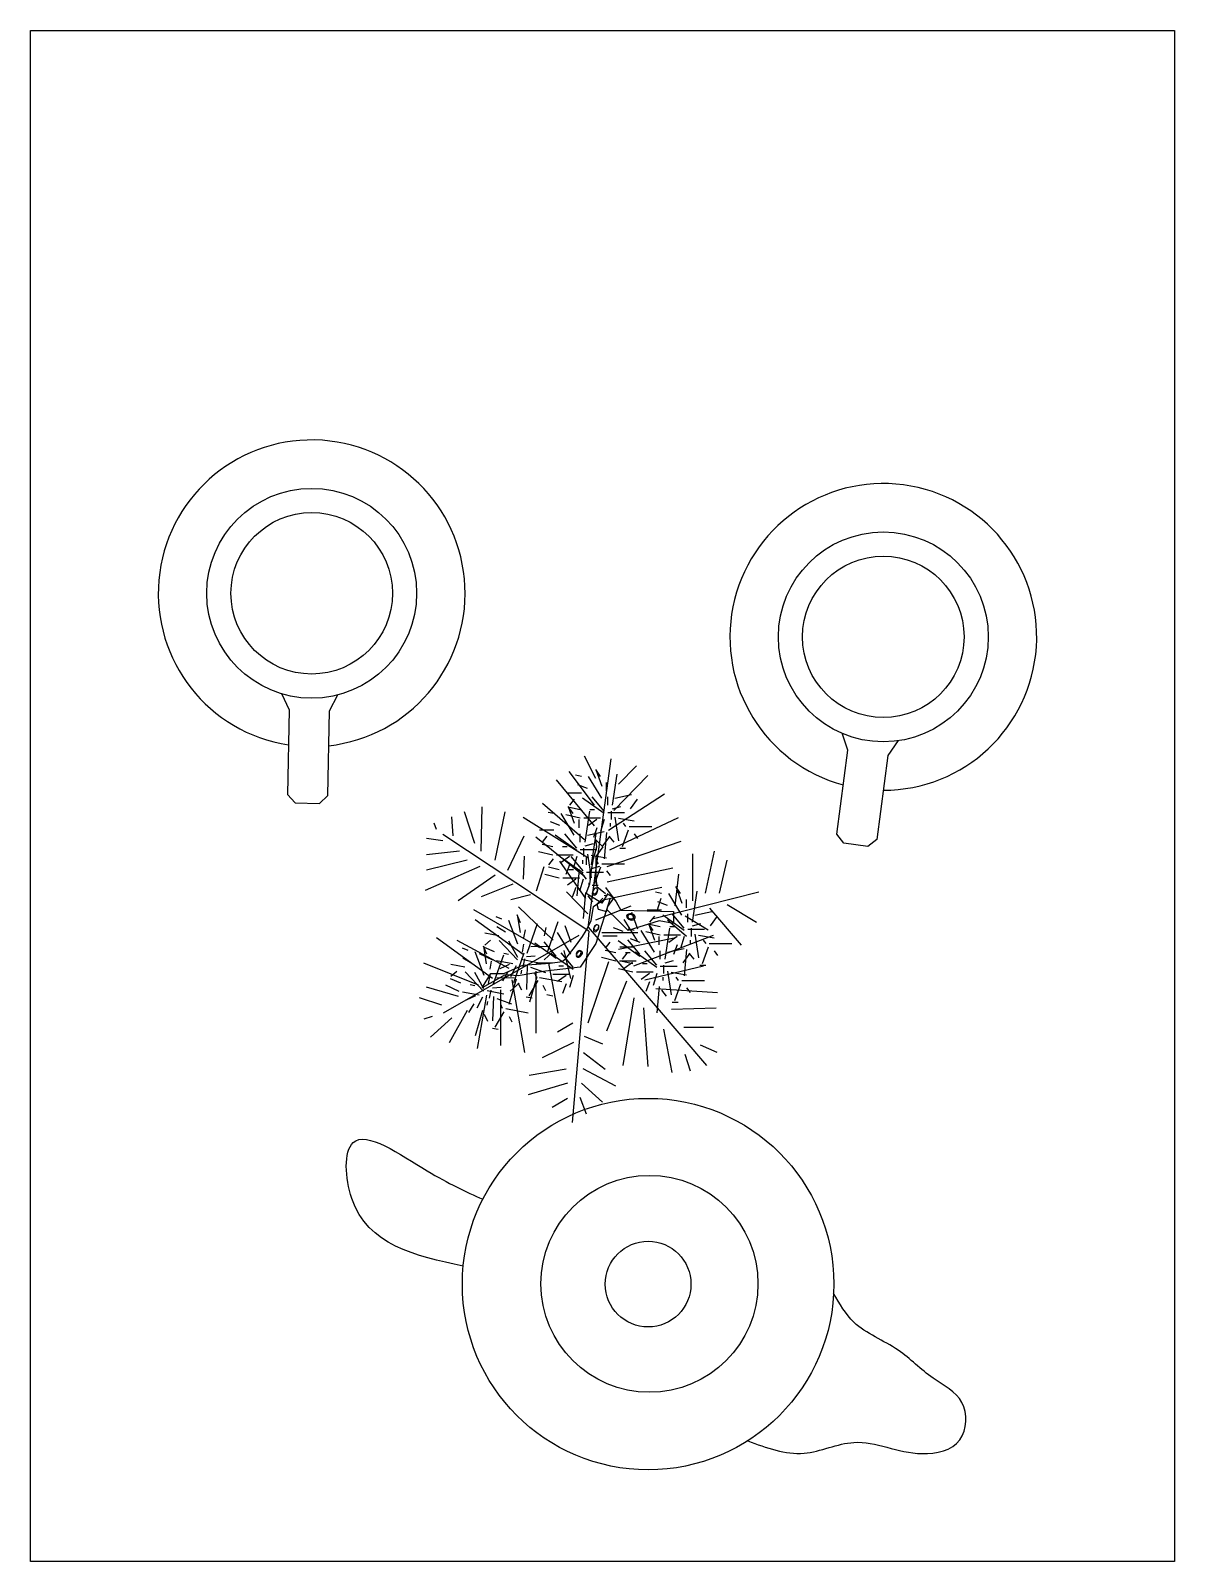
# Model space of a CAD drawing. Header units: millimetres. Extents: x 10088 to 21623, y -4423 to -852.
# Drawn here: x 12230.2 to 12282.8, y -3968.3 to -3897.9 of the extents above; entities that cross this region are included whole.
import ezdxf

# ---------------------------------------------------------------- set-up
doc = ezdxf.new("R2010")
doc.units = ezdxf.units.MM
for name, color, linetype in [('001', 1, 'Continuous'), ('LAYER4', 3, 'Continuous'), ('TEFRIS', 11, 'Continuous')]:
    doc.layers.add(name, color=color, linetype=linetype)

# ---------------------------------------------------------------- blocks, each defined once
blk = doc.blocks.new('qwerty')
at = {"layer": '001', "color": 52, "linetype": 'ByBlock', "true_color": 0xc8c92d}
for p, q in [((12264.897, -3932.226), (12264.623, -3932.171)), ((12265.832, -3933.215), (12265.227, -3932.226)), ((12265.557, -3931.897), (12265.832, -3932.666)), ((12265.777, -3932.226), (12265.557, -3931.897)), ((12266.052, -3932.886), (12266.052, -3932.501)), ((12266.327, -3933.545), (12266.546, -3932.117)), ((12264.897, -3932.996), (12264.238, -3932.996)), ((12265.172, -3932.776), (12264.733, -3932.611)), ((12265.942, -3933.93), (12264.952, -3933.215)), ((12265.942, -3933.82), (12265.392, -3933.16)), ((12266.107, -3933.545), (12266.107, -3933.16)), ((12266.437, -3933.215), (12267.206, -3933.051)), ((12263.633, -3933.93), (12263.358, -3933.875)), ((12264.568, -3934.919), (12263.963, -3933.93)), ((12264.513, -3933.93), (12264.293, -3933.6)), ((12264.293, -3933.6), (12264.568, -3934.369)), ((12264.568, -3933.27), (12264.348, -3933.545)), ((12264.842, -3933.765), (12264.348, -3933.655)), ((12265.062, -3935.248), (12265.282, -3933.82)), ((12265.502, -3933.765), (12265.282, -3933.765)), ((12266.107, -3933.875), (12266.876, -3933.875)), ((12266.272, -3934.204), (12266.272, -3933.82)), ((12266.327, -3933.71), (12266.711, -3933.6)), ((12267.151, -3933.71), (12267.481, -3933.27)), ((12263.908, -3934.479), (12263.468, -3934.314)), ((12264.842, -3934.149), (12264.183, -3933.985)), ((12264.787, -3934.589), (12264.787, -3934.204)), ((12265.777, -3934.149), (12265.007, -3934.149)), ((12265.612, -3934.204), (12265.227, -3934.479)), ((12265.612, -3934.589), (12265.447, -3935.028)), ((12265.942, -3934.204), (12265.777, -3934.754)), ((12266.217, -3934.369), (12266.217, -3934.534)), ((12266.437, -3934.094), (12266.601, -3935.193)), ((12266.601, -3934.149), (12267.316, -3934.259)), ((12266.821, -3934.369), (12266.931, -3934.534)), ((12263.633, -3934.699), (12262.974, -3934.699)), ((12263.303, -3934.973), (12263.083, -3935.248)), ((12263.578, -3935.468), (12263.083, -3935.358)), ((12264.678, -3935.633), (12263.688, -3934.919)), ((12264.678, -3935.523), (12264.128, -3934.864)), ((12264.842, -3935.248), (12264.842, -3934.864)), ((12265.062, -3935.413), (12265.447, -3935.303)), ((12265.172, -3934.919), (12265.942, -3934.754)), ((12265.354, -3936.294), (12265.574, -3934.866)), ((12265.612, -3935.468), (12265.557, -3935.138)), ((12265.557, -3935.138), (12265.887, -3935.468)), ((12265.887, -3935.413), (12266.217, -3934.973)), ((12266.052, -3934.809), (12265.942, -3936.017)), ((12266.162, -3934.973), (12266.382, -3935.248)), ((12267.041, -3934.699), (12266.766, -3935.468)), ((12267.316, -3934.864), (12267.481, -3935.083)), ((12263.578, -3935.852), (12262.919, -3935.688)), ((12263.595, -3936.019), (12263.375, -3936.294)), ((12264.513, -3935.852), (12263.743, -3935.852)), ((12264.348, -3935.907), (12263.963, -3936.182)), ((12264.97, -3936.679), (12263.98, -3935.964)), ((12264.238, -3935.468), (12264.018, -3935.468)), ((12264.97, -3936.569), (12264.42, -3935.909)), ((12264.678, -3935.907), (12264.513, -3936.457)), ((12264.842, -3935.578), (12265.612, -3935.578)), ((12264.952, -3936.072), (12264.952, -3936.237)), ((12265.007, -3935.907), (12265.007, -3935.523)), ((12265.134, -3936.294), (12265.134, -3935.909)), ((12265.337, -3935.852), (12266.052, -3935.962)), ((12265.337, -3936.622), (12265.447, -3936.017)), ((12265.447, -3936.017), (12265.612, -3935.468)), ((12265.887, -3935.468), (12265.557, -3935.907)), ((12265.557, -3936.072), (12265.667, -3936.237)), ((12266.656, -3935.523), (12266.931, -3935.523)), ((12263.87, -3936.898), (12263.211, -3936.734)), ((12263.87, -3936.514), (12263.375, -3936.404)), ((12264.348, -3936.292), (12264.183, -3936.732)), ((12264.53, -3936.514), (12264.31, -3936.514)), ((12264.787, -3936.512), (12264.678, -3937.72)), ((12264.897, -3936.677), (12265.117, -3936.951)), ((12265.134, -3936.624), (12265.904, -3936.624)), ((12265.282, -3937.171), (12265.337, -3936.732)), ((12265.299, -3936.953), (12265.299, -3936.569)), ((12265.337, -3936.732), (12265.337, -3936.622)), ((12265.354, -3936.459), (12265.739, -3936.349)), ((12265.777, -3936.402), (12265.502, -3937.171)), ((12265.832, -3936.237), (12266.876, -3936.237)), ((12266.052, -3936.567), (12266.217, -3936.786)), ((12264.805, -3936.898), (12264.035, -3936.898)), ((12264.64, -3936.953), (12264.255, -3937.228)), ((12264.64, -3937.338), (12264.475, -3937.777)), ((12264.97, -3936.953), (12264.805, -3937.503)), ((12265.392, -3937.226), (12265.667, -3937.226)), ((12269.46, -3937.611), (12269.24, -3937.281)), ((12269.24, -3937.281), (12269.515, -3938.05)), ((12265.08, -3937.558), (12264.97, -3938.766)), ((12268.58, -3937.611), (12268.305, -3937.556)), ((12268.855, -3938.16), (12268.415, -3937.995)), ((12269.515, -3938.6), (12268.91, -3937.611)), ((12269.735, -3938.27), (12269.735, -3937.885)), ((12270.01, -3938.929), (12270.229, -3937.501)), ((12261.234, -3938.796), (12260.974, -3938.691)), ((12261.97, -3939.94), (12261.558, -3938.857)), ((12261.943, -3938.594), (12262.071, -3939.4)), ((12262.098, -3938.958), (12261.943, -3938.594)), ((12263.345, -3940.258), (12263.824, -3938.895)), ((12268.58, -3938.38), (12267.921, -3938.38)), ((12268.251, -3938.654), (12268.031, -3938.929)), ((12269.13, -3938.984), (12268.47, -3938.874)), ((12269.625, -3939.314), (12268.635, -3938.6)), ((12269.625, -3939.204), (12269.075, -3938.545)), ((12269.13, -3938.435), (12269.13, -3938.984)), ((12269.79, -3938.929), (12269.79, -3938.545)), ((12270.119, -3938.6), (12270.889, -3938.435)), ((12270.834, -3939.094), (12271.164, -3938.654)), ((12261.092, -3939.552), (12260.444, -3939.431)), ((12261.403, -3939.387), (12261.001, -3939.144)), ((12262.247, -3939.657), (12262.318, -3939.279)), ((12262.396, -3940.355), (12262.875, -3938.992)), ((12263.196, -3939.559), (12263.267, -3939.181)), ((12264.405, -3940.4), (12263.801, -3939.411)), ((12264.131, -3939.081), (12264.405, -3939.851)), ((12266.537, -3939.572), (12265.878, -3939.572)), ((12266.812, -3939.352), (12266.372, -3939.188)), ((12267.316, -3939.314), (12267.041, -3939.259)), ((12268.251, -3940.303), (12267.646, -3939.314)), ((12268.525, -3939.533), (12267.866, -3939.369)), ((12267.976, -3938.984), (12268.251, -3939.753)), ((12268.196, -3939.314), (12267.976, -3938.984)), ((12268.525, -3939.149), (12268.031, -3939.039)), ((12268.47, -3939.973), (12268.47, -3939.588)), ((12269.46, -3939.533), (12268.69, -3939.533)), ((12268.745, -3940.632), (12268.965, -3939.204)), ((12269.295, -3939.588), (12268.91, -3939.863)), ((12269.185, -3939.149), (12268.965, -3939.149)), ((12269.625, -3939.588), (12269.46, -3940.138)), ((12269.79, -3939.259), (12270.559, -3939.259)), ((12269.955, -3939.588), (12269.955, -3939.204)), ((12270.01, -3939.094), (12270.394, -3938.984)), ((12270.119, -3939.479), (12270.284, -3940.577)), ((12270.284, -3939.533), (12270.999, -3939.643)), ((12259.678, -3940.237), (12259.418, -3940.133)), ((12260.414, -3941.381), (12260.002, -3940.298)), ((12260.542, -3940.399), (12260.387, -3940.035)), ((12260.387, -3940.035), (12260.515, -3940.841)), ((12260.897, -3940.298), (12260.43, -3940.099)), ((12260.717, -3939.761), (12260.451, -3939.991)), ((12261.947, -3940.662), (12261.106, -3939.778)), ((12261.967, -3940.554), (12261.548, -3939.805)), ((12262.18, -3940.315), (12262.25, -3939.937)), ((12262.565, -3940.052), (12263.351, -3940.031)), ((12263.737, -3940.603), (12262.747, -3939.889)), ((12263.176, -3940.669), (12263.581, -3940.298)), ((12263.737, -3940.494), (12263.187, -3939.834)), ((12266.207, -3939.847), (12265.988, -3940.122)), ((12266.482, -3940.341), (12265.988, -3940.231)), ((12267.582, -3940.506), (12266.592, -3939.792)), ((12267.316, -3940.083), (12266.656, -3940.083)), ((12267.582, -3940.396), (12267.032, -3939.737)), ((12267.591, -3939.863), (12267.151, -3939.698)), ((12268.36, -3941.017), (12267.371, -3940.303)), ((12268.36, -3940.907), (12267.811, -3940.248)), ((12268.525, -3940.632), (12268.525, -3940.248)), ((12268.855, -3940.303), (12269.625, -3940.138)), ((12269.295, -3939.973), (12269.13, -3940.413)), ((12269.735, -3940.193), (12269.625, -3941.401)), ((12269.9, -3939.753), (12269.9, -3939.918)), ((12270.724, -3940.083), (12270.449, -3940.852)), ((12270.504, -3939.753), (12270.614, -3939.918)), ((12270.779, -3939.918), (12271.823, -3939.918)), ((12270.999, -3940.248), (12271.164, -3940.467)), ((12259.536, -3940.993), (12258.888, -3940.872)), ((12259.846, -3940.828), (12259.445, -3940.585)), ((12260.826, -3940.676), (12260.208, -3940.392)), ((12260.691, -3941.098), (12260.762, -3940.72)), ((12260.839, -3941.797), (12261.319, -3940.433)), ((12261.744, -3940.848), (12260.988, -3940.706)), ((12261.572, -3940.872), (12261.143, -3941.071)), ((12261.324, -3941.292), (12262.203, -3940.913)), ((12261.545, -3940.419), (12261.329, -3940.379)), ((12261.896, -3940.932), (12261.633, -3941.442)), ((12261.788, -3941.699), (12262.268, -3940.336)), ((12262.119, -3940.639), (12262.875, -3940.781)), ((12262.22, -3940.993), (12262.291, -3940.615)), ((12262.403, -3940.916), (12262.362, -3942.026)), ((12262.365, -3940.517), (12262.764, -3940.48)), ((12262.555, -3941), (12263.237, -3941.24)), ((12263.572, -3940.823), (12262.802, -3940.823)), ((12263.451, -3940.823), (12264.012, -3940.732)), ((12264.515, -3941.114), (12263.526, -3940.4)), ((12264.076, -3940.949), (12263.856, -3940.949)), ((12264.515, -3941.004), (12263.966, -3940.345)), ((12264.012, -3940.732), (12264.175, -3940.606)), ((12266.482, -3940.726), (12265.823, -3940.561)), ((12267.417, -3940.726), (12266.647, -3940.726)), ((12266.986, -3940.358), (12266.766, -3940.632)), ((12267.261, -3940.852), (12266.766, -3940.742)), ((12267.252, -3940.781), (12266.867, -3941.055)), ((12267.142, -3940.341), (12266.922, -3940.341)), ((12267.921, -3940.852), (12267.701, -3940.852)), ((12268.525, -3940.962), (12269.295, -3940.962)), ((12268.69, -3941.292), (12268.69, -3940.907)), ((12268.745, -3940.797), (12269.13, -3940.687)), ((12269.57, -3940.797), (12269.9, -3940.358)), ((12269.845, -3940.358), (12270.064, -3940.632)), ((12270.339, -3940.907), (12270.614, -3940.907)), ((12259.34, -3941.739), (12258.874, -3941.54)), ((12259.161, -3941.202), (12258.894, -3941.432)), ((12260.39, -3942.104), (12259.549, -3941.219)), ((12260.411, -3941.996), (12259.992, -3941.246)), ((12260.335, -3941.951), (12260.72, -3941.292)), ((12261.379, -3941.347), (12260.335, -3941.951)), ((12260.623, -3941.756), (12260.694, -3941.378)), ((12260.72, -3941.292), (12261.324, -3941.292)), ((12261.008, -3941.493), (12261.795, -3941.473)), ((12261.501, -3941.25), (12261.258, -3941.651)), ((12261.984, -3941.401), (12261.379, -3941.347)), ((12261.893, -3941.547), (12261.562, -3942.715)), ((12262.136, -3941.145), (12262.106, -3941.307)), ((12262.886, -3941.621), (12262.474, -3942.326)), ((12262.842, -3941.449), (12262.511, -3942.617)), ((12262.73, -3941.257), (12262.808, -3941.439)), ((12262.97, -3941.469), (12263.997, -3941.662)), ((12264.351, -3941.334), (12263.581, -3941.334)), ((12264.186, -3941.389), (12263.801, -3941.664)), ((12264.515, -3941.389), (12264.351, -3941.938)), ((12267.261, -3941.237), (12266.601, -3941.072)), ((12268.196, -3941.237), (12267.426, -3941.237)), ((12268.031, -3941.292), (12267.646, -3941.566)), ((12268.031, -3941.676), (12267.866, -3942.116)), ((12268.36, -3941.292), (12268.196, -3941.841)), ((12268.635, -3941.456), (12268.635, -3941.621)), ((12268.855, -3941.182), (12269.02, -3942.281)), ((12269.02, -3941.237), (12269.735, -3941.347)), ((12269.24, -3941.456), (12269.35, -3941.621)), ((12269.515, -3941.621), (12270.559, -3941.621)), ((12259.269, -3942.117), (12258.651, -3941.834)), ((12260.188, -3942.289), (12259.431, -3942.148)), ((12260.016, -3942.313), (12259.587, -3942.512)), ((12259.988, -3941.861), (12259.772, -3941.82)), ((12260.34, -3942.374), (12260.076, -3942.883)), ((12260.563, -3942.08), (12261.319, -3942.222)), ((12260.664, -3942.434), (12260.735, -3942.056)), ((12260.846, -3942.357), (12260.806, -3943.467)), ((12260.809, -3941.959), (12261.207, -3941.921)), ((12261.619, -3942.11), (12262.025, -3941.739)), ((12261.971, -3941.729), (12262.136, -3942.04)), ((12262.356, -3942.36), (12262.626, -3942.411)), ((12263.125, -3941.834), (12263.247, -3942.08)), ((12263.305, -3942.263), (12263.575, -3942.313)), ((12264.186, -3941.773), (12264.021, -3942.213)), ((12268.47, -3941.896), (12268.36, -3943.105)), ((12268.58, -3942.061), (12268.8, -3942.335)), ((12269.46, -3941.786), (12269.185, -3942.555)), ((12269.735, -3941.951), (12269.9, -3942.171)), ((12259.945, -3942.691), (12259.702, -3943.093)), ((12260.336, -3942.988), (12260.006, -3944.156)), ((12260.58, -3942.586), (12260.549, -3942.748)), ((12261.329, -3943.062), (12260.917, -3943.768)), ((12260.998, -3942.441), (12261.68, -3942.681)), ((12261.174, -3942.698), (12261.252, -3942.88)), ((12261.414, -3942.91), (12262.44, -3943.103)), ((12269.075, -3942.61), (12269.35, -3942.61)), ((12260.414, -3943.17), (12260.58, -3943.481)), ((12260.799, -3943.801), (12261.069, -3943.852)), ((12261.569, -3943.275), (12261.691, -3943.521))]:
    blk.add_line(p, q, dxfattribs=at)
at = {"layer": '001', "color": 8, "linetype": 'ByBlock'}
for p, q in [((12267.096, -3934.534), (12268.141, -3934.534)), ((12265.172, -3935.798), (12265.337, -3936.896)), ((12265.557, -3935.907), (12265.557, -3936.896)), ((12265.244, -3937.118), (12265.244, -3937.283)), ((12265.557, -3936.896), (12265.612, -3937.281)), ((12265.189, -3937.722), (12265.409, -3937.997)), ((12266.107, -3938.215), (12266.382, -3937.83)), ((12266.052, -3938.435), (12266.107, -3938.215)), ((12267.472, -3939.792), (12266.867, -3938.803)), ((12268.47, -3938.874), (12267.041, -3939.314)), ((12267.197, -3938.473), (12267.472, -3939.242))]:
    blk.add_line(p, q, dxfattribs=at)
at = {"layer": '001', "color": 114, "linetype": 'ByBlock', "true_color": 0x139b48}
for p, q in [((12265.117, -3937.611), (12265.282, -3937.171)), ((12265.612, -3937.281), (12265.997, -3937.611)), ((12265.997, -3937.336), (12266.492, -3937.995)), ((12265.832, -3938.05), (12265.117, -3937.611)), ((12265.447, -3938.215), (12265.612, -3938.105)), ((12266.217, -3937.83), (12265.557, -3939.918)), ((12265.887, -3937.83), (12265.612, -3938.105)), ((12265.612, -3938.105), (12265.942, -3937.885)), ((12265.612, -3938.105), (12265.667, -3938.325)), ((12266.107, -3937.611), (12265.832, -3938.05)), ((12266.162, -3937.666), (12265.942, -3937.72)), ((12266.382, -3937.83), (12266.162, -3937.666)), ((12266.492, -3937.995), (12266.711, -3938.38)), ((12265.117, -3939.314), (12265.337, -3938.874)), ((12265.337, -3938.874), (12265.447, -3938.215)), ((12265.667, -3938.325), (12266.052, -3938.435)), ((12266.601, -3938.874), (12266.052, -3938.325)), ((12267.041, -3939.314), (12266.601, -3938.874)), ((12266.711, -3938.38), (12269.13, -3938.435)), ((12264.623, -3940.028), (12264.952, -3939.588)), ((12264.952, -3939.588), (12265.117, -3939.314)), ((12264.175, -3940.606), (12264.623, -3940.028)), ((12265.557, -3939.918), (12264.844, -3941.003)), ((12262.203, -3940.913), (12263.451, -3940.823)), ((12264.844, -3941.003), (12263.248, -3941.182)), ((12263.248, -3941.182), (12261.984, -3941.401))]:
    blk.add_line(p, q, dxfattribs=at)
at = {"layer": '001', "color": 114, "linetype": 'ByBlock', "true_color": 0x139b48, "extrusion": (0, 0, -1)}
for centre, major_axis, ratio in [((12265.521, -3937.527), (0.089, 0.149), 0.618485), ((12265.529, -3937.492), (-0.08, -0.114), 0.711049), ((12267.171, -3938.687), (0.194, -0.045), 0.711049), ((12267.162, -3938.68), (0.136, -0.031), 0.711049), ((12265.575, -3939.209), (0.089, 0.149), 0.618485), ((12265.583, -3939.174), (-0.08, -0.114), 0.711049), ((12264.8, -3940.401), (-0.119, -0.119), 0.637314), ((12264.769, -3940.367), (-0.08, -0.114), 0.711049)]:
    blk.add_ellipse(centre, major_axis=major_axis, ratio=ratio, dxfattribs=at)
at = {"layer": 'LAYER4', "color": 116, "true_color": 0x136734}
for p, q in [((12265.557, -3932.321), (12265.038, -3931.283)), ((12265.207, -3939.167), (12266.263, -3931.408)), ((12266.595, -3932.571), (12267.426, -3931.74)), ((12265.495, -3934.502), (12263.751, -3932.384)), ((12265.495, -3933.546), (12264.332, -3931.989)), ((12266.388, -3933.796), (12267.945, -3932.176)), ((12266.138, -3934.688), (12268.713, -3933.027)), ((12259.993, -3935.311), (12259.515, -3933.858)), ((12260.283, -3935.664), (12260.325, -3933.629)), ((12260.927, -3936.08), (12261.384, -3933.858)), ((12265.038, -3935.145), (12263.107, -3933.463)), ((12258.228, -3934.668), (12258.124, -3934.377)), ((12258.996, -3934.958), (12258.934, -3934.086)), ((12265.183, -3935.976), (12262.214, -3934.107)), ((12266.201, -3935.602), (12269.357, -3934.107)), ((12258.519, -3935.187), (12257.771, -3935.083)), ((12265.234, -3939.337), (12258.519, -3934.896)), ((12261.508, -3936.536), (12262.256, -3934.958)), ((12265.038, -3936.827), (12262.796, -3935.021)), ((12266.076, -3936.37), (12269.481, -3935.207)), ((12259.287, -3935.664), (12257.771, -3935.83)), ((12259.64, -3936.08), (12257.771, -3936.536)), ((12262.231, -3936.958), (12262.272, -3935.899)), ((12270.021, -3937.948), (12270.021, -3935.789)), ((12270.602, -3937.595), (12271.018, -3935.664)), ((12271.246, -3937.595), (12271.599, -3936.08)), ((12260.221, -3936.37), (12257.709, -3937.471)), ((12260.927, -3936.765), (12259.225, -3937.948)), ((12262.824, -3937.491), (12263.177, -3936.37)), ((12265.1, -3937.844), (12263.896, -3936.121)), ((12266.076, -3937.076), (12269.107, -3936.433)), ((12269.211, -3938.177), (12269.377, -3936.723)), ((12261.737, -3937.18), (12260.283, -3937.761)), ((12265.889, -3937.907), (12268.588, -3937.325)), ((12262.547, -3937.676), (12261.654, -3937.904)), ((12265.183, -3938.55), (12264.208, -3937.533)), ((12265.557, -3938.82), (12267.177, -3938.177)), ((12268.215, -3938.758), (12273.052, -3937.533)), ((12268.381, -3938.405), (12268.568, -3937.824)), ((12271.599, -3938.114), (12272.949, -3938.924)), ((12262.983, -3940.108), (12259.951, -3938.363)), ((12262.214, -3940.419), (12260.013, -3938.82)), ((12263.601, -3939.757), (12262.002, -3938.22)), ((12268.858, -3938.82), (12269.73, -3939.568)), ((12269.668, -3938.633), (12270.727, -3939.277)), ((12270.789, -3938.28), (12272.243, -3939.983)), ((12264.772, -3939.549), (12258.539, -3943.118)), ((12265.234, -3939.337), (12264.477, -3948.143)), ((12265.207, -3939.167), (12270.654, -3945.525)), ((12265.827, -3939.402), (12267.488, -3939.402)), ((12267.301, -3940.938), (12270.976, -3939.526)), ((12260.802, -3941.519), (12258.228, -3939.651)), ((12261.571, -3941.063), (12259.183, -3939.775)), ((12264.083, -3940.232), (12264.394, -3941.519)), ((12266.595, -3940.17), (12269.17, -3939.651)), ((12260.159, -3941.831), (12257.647, -3940.814)), ((12263.377, -3940.814), (12263.813, -3943.118)), ((12266.138, -3940.751), (12265.183, -3943.575)), ((12267.82, -3941.582), (12270.519, -3940.938)), ((12261.695, -3941.582), (12262.277, -3944.925)), ((12262.796, -3941.187), (12262.796, -3944.032)), ((12266.969, -3941.644), (12266.055, -3943.949)), ((12258.477, -3942.745), (12257.439, -3942.412)), ((12259.245, -3942.35), (12257.771, -3941.914)), ((12260.533, -3942.288), (12260.097, -3944.738)), ((12261.176, -3942.039), (12261.176, -3944.613)), ((12267.301, -3942.412), (12266.803, -3945.527)), ((12268.318, -3941.976), (12271.163, -3942.163)), ((12259.64, -3942.994), (12258.809, -3944.489)), ((12267.758, -3942.869), (12267.945, -3945.568)), ((12269.045, -3942.931), (12271.101, -3942.869)), ((12258.02, -3943.264), (12257.647, -3943.388)), ((12258.934, -3943.326), (12257.958, -3944.219)), ((12264.498, -3943.576), (12263.792, -3943.991)), ((12269.606, -3943.762), (12270.976, -3943.762)), ((12264.532, -3944.46), (12263.086, -3945.174)), ((12265.025, -3944.179), (12265.869, -3944.53)), ((12268.676, -3943.849), (12269.05, -3945.843)), ((12264.993, -3944.921), (12265.993, -3945.693)), ((12269.649, -3945.005), (12269.899, -3945.774)), ((12270.362, -3944.574), (12271.13, -3944.906)), ((12264.187, -3945.693), (12262.484, -3945.984)), ((12264.956, -3945.663), (12266.471, -3946.461)), ((12264.249, -3946.337), (12262.443, -3946.876)), ((12264.893, -3946.337), (12265.869, -3947.209)), ((12264.249, -3947.042), (12263.543, -3947.458)), ((12264.83, -3946.98), (12265.121, -3947.748))]:
    blk.add_line(p, q, dxfattribs=at)
at = {"layer": 'TEFRIS'}
for p, q in [((12239.551, -3968.348), (12239.551, -3897.897)), ((12239.551, -3897.897), (12292.18, -3897.897)), ((12292.18, -3897.897), (12292.18, -3968.348)), ((12251.091, -3928.41), (12251.447, -3929.16)), ((12253.304, -3929.198), (12253.69, -3928.463)), ((12251.447, -3929.16), (12251.367, -3933.06)), ((12253.224, -3933.098), (12253.304, -3929.198)), ((12277.158, -3931.018), (12276.888, -3930.232)), ((12276.646, -3934.884), (12277.158, -3931.018)), ((12279.466, -3930.574), (12279, -3931.262)), ((12279, -3931.262), (12278.487, -3935.128)), ((12251.367, -3933.06), (12251.731, -3933.439)), ((12252.845, -3933.462), (12253.224, -3933.098)), ((12251.731, -3933.439), (12252.845, -3933.462)), ((12276.965, -3935.301), (12276.646, -3934.884)), ((12278.07, -3935.448), (12276.965, -3935.301)), ((12278.487, -3935.128), (12278.07, -3935.448)), ((12292.18, -3968.348), (12239.551, -3968.348))]:
    blk.add_line(p, q, dxfattribs=at)
for centre, radius in [((12252.485, -3923.794), 4.829), ((12252.485, -3923.794), 3.715), ((12278.787, -3925.8), 4.829), ((12278.787, -3925.8), 3.715), ((12267.964, -3955.586), 8.548), ((12268.024, -3955.573), 4.992), ((12267.964, -3955.586), 1.972)]:
    blk.add_circle(centre, radius, dxfattribs=at)
for centre, start, end in [((12252.485, -3923.794), 276.39069, 261.26942), ((12278.787, -3925.8), 270.00706, 254.88579)]:
    blk.add_arc(centre, 7.058, start, end, dxfattribs=at)
for points in [[(12259.456, -3954.759), (12254.325, -3951.646), (12254.388, -3949.074), (12257.796, -3950.371), (12260.358, -3951.685)], [(12272.551, -3962.799), (12275.139, -3963.369), (12277.427, -3962.872), (12280.566, -3963.39), (12282.31, -3962.753), (12282.4, -3961.034), (12281.077, -3959.916), (12279.47, -3958.627), (12277.432, -3957.34), (12276.501, -3956.013)]]:
    blk.add_spline(points, degree=3, dxfattribs=at)

msp = doc.modelspace()

# ---------------------------------------------------------------- block references
msp.add_blockref('qwerty', (-9.39, 0))

doc.saveas('drawing.dxf')
